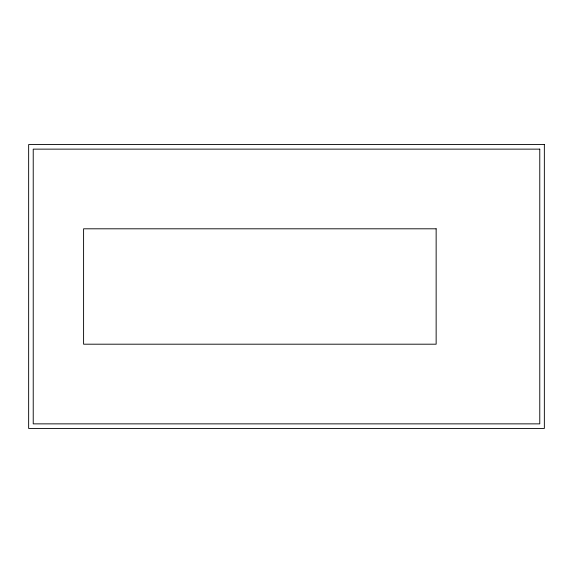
<?xml version="1.0" encoding="UTF-8"?>
<svg xmlns="http://www.w3.org/2000/svg" width="573" height="573" viewBox="0 0 573 573"><rect width="100%" height="100%" fill="white"/><g stroke="black" fill="none" stroke-linecap="round" stroke-linejoin="round"><path stroke-width="0.86" d="M544.35 144.561L28.65 144.561L28.65 428.439L544.35 428.439L544.35 144.561M539.773 149.138L33.227 149.138L33.227 423.862L539.773 423.862L539.773 149.138M436.146 228.806L83.594 228.806L83.594 344.194L436.146 344.194L436.146 228.806"/></g></svg>
